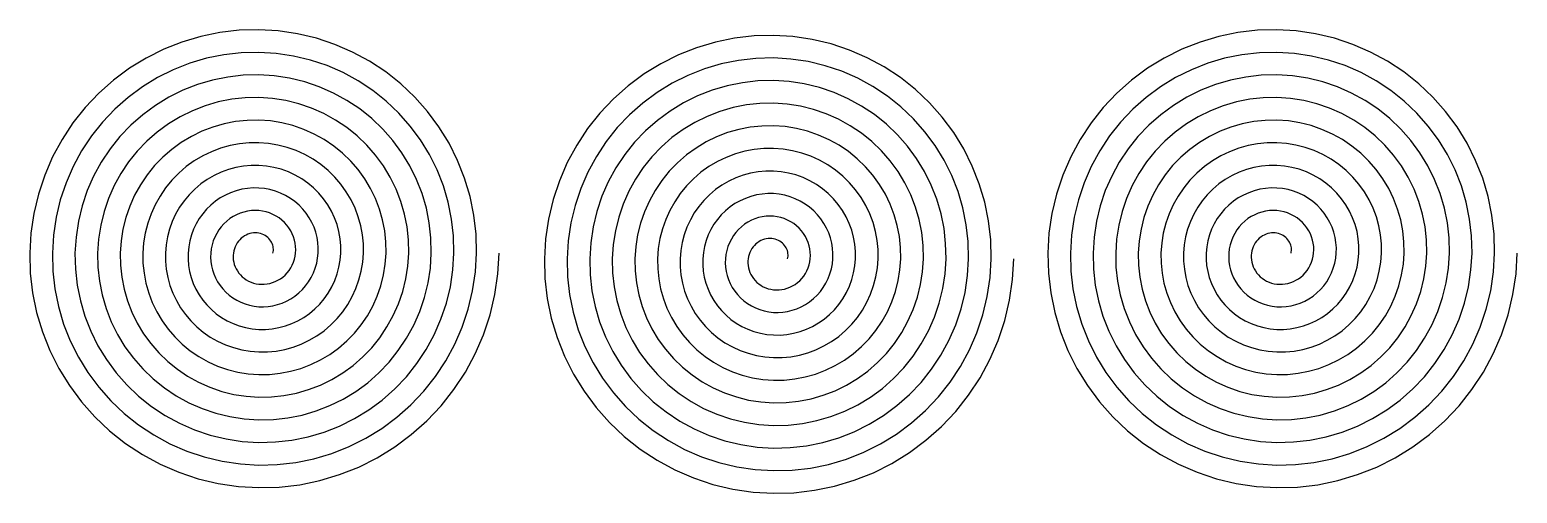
# Model space of a CAD drawing. Extents: x -26.3 to 26.3, y -8.3 to 8.1.
import ezdxf

# ---------------------------------------------------------------- set-up
doc = ezdxf.new("R2010")
doc.units = 0
doc.layers.get('0').update_dxf_attribs({"linetype": 'CONTINUOUS'})

msp = doc.modelspace()

# ---------------------------------------------------------------- linework, layer by layer
for points in [[(-17.7, 0.2), (-17.690834, 0.244546), (-17.685712, 0.290683), (-17.68484, 0.338037), (-17.68839, 0.386211), (-17.696496, 0.434788), (-17.709252, 0.483333), (-17.726712, 0.5314), (-17.748885, 0.57853), (-17.775736, 0.624264), (-17.807185, 0.668138), (-17.843108, 0.709695), (-17.883333, 0.748483), (-17.927646, 0.784065), (-17.975787, 0.816021), (-18.027454, 0.843951), (-18.082305, 0.867481), (-18.139959, 0.886267), (-18.2, 0.9), (-18.261977, 0.908405), (-18.325413, 0.91125), (-18.389801, 0.908346), (-18.454615, 0.899549), (-18.519312, 0.884766), (-18.583333, 0.863953), (-18.646115, 0.837118), (-18.707088, 0.804324), (-18.765685, 0.765685), (-18.821347, 0.721372), (-18.873525, 0.671607), (-18.921688, 0.616667), (-18.965327, 0.556878), (-19.003959, 0.492617), (-19.037136, 0.42431), (-19.064442, 0.352425), (-19.085506, 0.277472), (-19.1, 0.2), (-19.107644, 0.120591), (-19.108212, 0.039858), (-19.101531, -0.041564), (-19.087487, -0.123019), (-19.066027, -0.203835), (-19.037158, -0.283333), (-19.000949, -0.36083), (-18.957533, -0.435646), (-18.907107, -0.507107), (-18.84993, -0.574556), (-18.786323, -0.637355), (-18.716667, -0.694893), (-18.641401, -0.746588), (-18.561021, -0.791898), (-18.476074, -0.830321), (-18.387154, -0.861404), (-18.294903, -0.884745), (-18.2, -0.9), (-18.10316, -0.906883), (-18.005128, -0.905173), (-17.906672, -0.894716), (-17.808577, -0.875426), (-17.711641, -0.847289), (-17.616667, -0.810363), (-17.524454, -0.764779), (-17.435797, -0.710742), (-17.351472, -0.648528), (-17.272235, -0.578487), (-17.198814, -0.501038), (-17.131902, -0.416667), (-17.07215, -0.325925), (-17.020164, -0.229425), (-16.976494, -0.127837), (-16.941635, -0.021884), (-16.916016, 0.087666), (-16.9, 0.2), (-16.893878, 0.314271), (-16.897865, 0.429601), (-16.912099, 0.545092), (-16.936635, 0.659827), (-16.971449, 0.772883), (-17.016432, 0.883333), (-17.071391, 0.990261), (-17.136049, 1.092761), (-17.210051, 1.189949), (-17.292955, 1.280974), (-17.384247, 1.365016), (-17.483333, 1.441303), (-17.589551, 1.509111), (-17.702171, 1.567775), (-17.820399, 1.616691), (-17.943387, 1.655327), (-18.070235, 1.683223), (-18.2, 1.7), (-18.331702, 1.705361), (-18.464331, 1.699096), (-18.596856, 1.681086), (-18.728231, 1.651303), (-18.857406, 1.609812), (-18.983333, 1.556773), (-19.104976, 1.49244), (-19.221318, 1.41716), (-19.331371, 1.331371), (-19.434183, 1.235602), (-19.528847, 1.130468), (-19.614508, 1.016667), (-19.690373, 0.894972), (-19.755713, 0.766233), (-19.809876, 0.631365), (-19.852289, 0.491343), (-19.882462, 0.347196), (-19.9, 0.2), (-19.9046, 0.050867), (-19.896058, -0.099061), (-19.874271, -0.24862), (-19.839242, -0.396635), (-19.791074, -0.54193), (-19.729978, -0.683333), (-19.65627, -0.819691), (-19.570368, -0.949876), (-19.472792, -1.072792), (-19.36416, -1.187392), (-19.245184, -1.292677), (-19.116667, -1.387713), (-18.979496, -1.471634), (-18.834637, -1.543652), (-18.683129, -1.603062), (-18.526073, -1.64925), (-18.364628, -1.681701), (-18.2, -1.7), (-18.033436, -1.703839), (-17.86621, -1.693019), (-17.699617, -1.667457), (-17.534961, -1.62718), (-17.373547, -1.572335), (-17.216667, -1.503183), (-17.065593, -1.420101), (-16.921567, -1.323577), (-16.785786, -1.214214), (-16.6594, -1.092717), (-16.543493, -0.959899), (-16.439082, -0.816667), (-16.347104, -0.66402), (-16.26841, -0.503041), (-16.203753, -0.334893), (-16.153788, -0.160802), (-16.11906, 0.017941), (-16.1, 0.2), (-16.096922, 0.383995), (-16.110019, 0.56852), (-16.139358, 0.752147), (-16.184881, 0.933443), (-16.246403, 1.110977), (-16.323612, 1.283333), (-16.416069, 1.449122), (-16.523214, 1.606991), (-16.644365, 1.755635), (-16.778725, 1.893809), (-16.925386, 2.020338), (-17.083333, 2.134123), (-17.251457, 2.234157), (-17.428555, 2.319529), (-17.613343, 2.389432), (-17.804468, 2.443173), (-18.00051, 2.480179), (-18.2, 2.5), (-18.401427, 2.502317), (-18.60325, 2.486942), (-18.803911, 2.453827), (-19.001847, 2.403057), (-19.195501, 2.334858), (-19.383333, 2.249593), (-19.563837, 2.147762), (-19.735548, 2.029995), (-19.897056, 1.897056), (-20.047018, 1.749832), (-20.184168, 1.58933), (-20.307328, 1.416667), (-20.415419, 1.233067), (-20.507467, 1.039849), (-20.582617, 0.83842), (-20.640135, 0.630262), (-20.679418, 0.416921), (-20.7, 0.2), (-20.701556, -0.018858), (-20.683904, -0.237979), (-20.647012, -0.455675), (-20.590996, -0.670251), (-20.51612, -0.880024), (-20.422799, -1.083333), (-20.311592, -1.278553), (-20.183204, -1.464106), (-20.038478, -1.638478), (-19.87839, -1.800227), (-19.704045, -1.947999), (-19.516667, -2.080534), (-19.317591, -2.196681), (-19.108253, -2.295406), (-18.890184, -2.375802), (-18.664991, -2.437096), (-18.434352, -2.478657), (-18.2, -2.5), (-17.963711, -2.500795), (-17.727291, -2.480866), (-17.492561, -2.440197), (-17.261345, -2.378934), (-17.035452, -2.297381), (-16.816667, -2.196004), (-16.606732, -2.075422), (-16.407337, -1.936413), (-16.220101, -1.779899), (-16.046564, -1.606947), (-15.888171, -1.41876), (-15.746261, -1.216667), (-15.622058, -1.002114), (-15.516656, -0.776658), (-15.431013, -0.541948), (-15.365942, -0.299721), (-15.322104, -0.051783), (-15.3, 0.2), (-15.299967, 0.45372), (-15.322173, 0.707439), (-15.366618, 0.959203), (-15.433127, 1.207059), (-15.521357, 1.449072), (-15.630791, 1.683333), (-15.760747, 1.907983), (-15.910378, 2.121221), (-16.07868, 2.32132), (-16.264495, 2.506645), (-16.466525, 2.67566), (-16.683333, 2.826944), (-16.913362, 2.959204), (-17.154938, 3.071283), (-17.406288, 3.162173), (-17.665549, 3.231019), (-17.930786, 3.277135), (-18.2, 3.3), (-18.471151, 3.299272), (-18.742168, 3.274789), (-19.010966, 3.226568), (-19.275463, 3.154811), (-19.533595, 3.059905), (-19.783333, 2.942414), (-20.022698, 2.803083), (-20.249778, 2.642831), (-20.462742, 2.462742), (-20.659854, 2.264062), (-20.83949, 2.048191), (-21.000149, 1.816667), (-21.140465, 1.571161), (-21.259222, 1.313466), (-21.355358, 1.045476), (-21.427981, 0.76918), (-21.476374, 0.486646), (-21.5, 0.2), (-21.498511, -0.088582), (-21.47175, -0.376898), (-21.419753, -0.66273), (-21.34275, -0.943867), (-21.241166, -1.218119), (-21.115619, -1.483333), (-20.966914, -1.737414), (-20.79604, -1.978336), (-20.604163, -2.204163), (-20.39262, -2.413063), (-20.162906, -2.60332), (-19.916667, -2.773354), (-19.655685, -2.921727), (-19.38187, -3.04716), (-19.097239, -3.148543), (-18.80391, -3.224943), (-18.504077, -3.275613), (-18.2, -3.3), (-17.893987, -3.29775), (-17.588373, -3.268712), (-17.285506, -3.212938), (-16.987729, -3.130688), (-16.697357, -3.022428), (-16.416667, -2.888824), (-16.147871, -2.730744), (-15.893107, -2.549248), (-15.654416, -2.345584), (-15.433728, -2.121177), (-15.232849, -1.877621), (-15.053441, -1.616667), (-14.897012, -1.340209), (-14.764901, -1.050274), (-14.658272, -0.749003), (-14.578096, -0.438639), (-14.525148, -0.121508), (-14.5, 0.2), (-14.503011, 0.523445), (-14.534327, 0.846357), (-14.593877, 1.166258), (-14.681373, 1.480675), (-14.796311, 1.787166), (-14.937971, 2.083333), (-15.105426, 2.366844), (-15.297543, 2.635451), (-15.512994, 2.887006), (-15.750265, 3.11948), (-16.007663, 3.330981), (-16.283333, 3.519764), (-16.575268, 3.68425), (-16.881322, 3.823037), (-17.199233, 3.934913), (-17.526631, 4.018866), (-17.861061, 4.07409), (-18.2, 4.1), (-18.540876, 4.096228), (-18.881087, 4.062635), (-19.218022, 3.999308), (-19.549079, 3.906565), (-19.87169, 3.784951), (-20.183333, 3.635234), (-20.48156, 3.458405), (-20.764008, 3.255666), (-21.028427, 3.028427), (-21.272689, 2.778293), (-21.494812, 2.507052), (-21.692969, 2.216667), (-21.865511, 1.909256), (-22.010976, 1.587082), (-22.128098, 1.252531), (-22.215827, 0.908099), (-22.273329, 0.55637), (-22.3, 0.2), (-22.295467, -0.158307), (-22.259596, -0.515816), (-22.192493, -0.869785), (-22.094504, -1.217483), (-21.966212, -1.556214), (-21.808439, -1.883333), (-21.622235, -2.196275), (-21.408875, -2.492566), (-21.169848, -2.769848), (-20.90685, -3.025898), (-20.621767, -3.258642), (-20.316667, -3.466174), (-19.99378, -3.646773), (-19.655486, -3.798914), (-19.304295, -3.921284), (-18.942828, -4.012789), (-18.573801, -4.072568), (-18.2, -4.1), (-17.824262, -4.094706), (-17.449454, -4.056558), (-17.078451, -3.985679), (-16.714112, -3.882442), (-16.359263, -3.747474), (-16.016667, -3.581644), (-15.68901, -3.386066), (-15.378877, -3.162084), (-15.08873, -2.91127), (-14.820893, -2.635408), (-14.577528, -2.336482), (-14.360621, -2.016667), (-14.171965, -1.678303), (-14.013147, -1.32389), (-13.885531, -0.956058), (-13.79025, -0.577558), (-13.728193, -0.191232), (-13.7, 0.2), (-13.706055, 0.593169), (-13.74648, 0.985276), (-13.821136, 1.373313), (-13.929619, 1.754292), (-14.071265, 2.125261), (-14.245151, 2.483333), (-14.450104, 2.825705), (-14.684707, 3.149681), (-14.947309, 3.452691), (-15.236035, 3.732316), (-15.548802, 3.986303), (-15.883333, 4.212584), (-16.237173, 4.409296), (-16.607706, 4.574791), (-16.992178, 4.707654), (-17.387712, 4.806712), (-17.791336, 4.871046), (-18.2, 4.9), (-18.6106, 4.893184), (-19.020005, 4.850481), (-19.425077, 4.772049), (-19.822696, 4.658319), (-20.209785, 4.509997), (-20.583333, 4.328054), (-20.940421, 4.113726), (-21.278238, 3.868502), (-21.594113, 3.594113), (-21.885525, 3.292523), (-22.150133, 2.965913), (-22.385789, 2.616667), (-22.590558, 2.247351), (-22.76273, 1.860698), (-22.900839, 1.459586), (-23.003673, 1.047017), (-23.070285, 0.626095), (-23.1, 0.2), (-23.092423, -0.228032), (-23.047443, -0.654735), (-22.965234, -1.076841), (-22.846258, -1.4911), (-22.691259, -1.894308), (-22.50126, -2.283333), (-22.277557, -2.655136), (-22.021711, -3.006796), (-21.735534, -3.335534), (-21.42108, -3.638734), (-21.080628, -3.913964), (-20.716667, -4.158995), (-20.331874, -4.371819), (-19.929102, -4.550668), (-19.51135, -4.694024), (-19.081747, -4.800635), (-18.643526, -4.869524), (-18.2, -4.9), (-17.754537, -4.891662), (-17.310535, -4.844404), (-16.871396, -4.758419), (-16.440496, -4.634196), (-16.021168, -4.47252), (-15.616667, -4.274465), (-15.230149, -4.041387), (-14.864647, -3.774919), (-14.523045, -3.476955), (-14.208057, -3.149638), (-13.922206, -2.795344), (-13.6678, -2.416667), (-13.446919, -2.016398), (-13.261393, -1.597506), (-13.112791, -1.163114), (-13.002404, -0.716476), (-12.931237, -0.260957), (-12.9, 0.2), (-12.909099, 0.662894), (-12.958634, 1.124194), (-13.048396, 1.580368), (-13.177865, 2.027908), (-13.346218, 2.463356), (-13.55233, 2.883333), (-13.794782, 3.284567), (-14.071872, 3.663911), (-14.381623, 4.018377), (-14.721805, 4.345152), (-15.089941, 4.641624), (-15.483333, 4.905405), (-15.899078, 5.134342), (-16.33409, 5.326545), (-16.785123, 5.480395), (-17.248794, 5.594558), (-17.721612, 5.668002), (-18.2, 5.7), (-18.680325, 5.69014), (-19.158924, 5.638327), (-19.632132, 5.54479), (-20.096312, 5.410074), (-20.547879, 5.235043), (-20.983333, 5.020875), (-21.399282, 4.769048), (-21.792469, 4.481337), (-22.159798, 4.159798), (-22.49836, 3.806753), (-22.805455, 3.424774), (-23.07861, 3.016667), (-23.315604, 2.585445), (-23.514484, 2.134314), (-23.67358, 1.666641), (-23.79152, 1.185936), (-23.867241, 0.695819), (-23.9, 0.2), (-23.889379, -0.297756), (-23.835289, -0.793653), (-23.737975, -1.283896), (-23.598012, -1.764716), (-23.416305, -2.232403), (-23.19408, -2.683333), (-22.932878, -3.113997), (-22.634546, -3.521026), (-22.301219, -3.901219), (-21.93531, -4.251569), (-21.539489, -4.569285), (-21.116667, -4.851815), (-20.669969, -5.096866), (-20.202718, -5.302422), (-19.718405, -5.466765), (-19.220665, -5.588481), (-18.71325, -5.66648), (-18.2, -5.7), (-17.684813, -5.688618), (-17.171617, -5.63225), (-16.66434, -5.53116), (-16.16688, -5.385951), (-15.683073, -5.197566), (-15.216667, -4.967285), (-14.771288, -4.696709), (-14.350416, -4.387755), (-13.957359, -4.042641), (-13.595222, -3.663868), (-13.266884, -3.254205), (-12.97498, -2.816667), (-12.721873, -2.354493), (-12.509639, -1.871122), (-12.34005, -1.370169), (-12.214557, -0.855395), (-12.134281, -0.330682), (-12.1, 0.2), (-12.112144, 0.732618), (-12.170788, 1.263113), (-12.275655, 1.787423), (-12.426111, 2.301524), (-12.621172, 2.80145), (-12.85951, 3.283333), (-13.139461, 3.743428), (-13.459036, 4.178141), (-13.815938, 4.584062), (-14.207575, 4.957987), (-14.63108, 5.296946), (-15.083333, 5.598225), (-15.560984, 5.859389), (-16.060474, 6.078299), (-16.578067, 6.253135), (-17.109875, 6.382404), (-17.651887, 6.464958), (-18.2, 6.5), (-18.75005, 6.487095), (-19.297842, 6.426173), (-19.839187, 6.31753), (-20.369928, 6.161828), (-20.885974, 5.960089), (-21.383333, 5.713695), (-21.858143, 5.42437), (-22.306699, 5.094173), (-22.725483, 4.725483), (-23.111196, 4.320983), (-23.460776, 3.883635), (-23.77143, 3.416667), (-24.04065, 2.92354), (-24.266238, 2.40793), (-24.44632, 1.873696), (-24.579366, 1.324854), (-24.664197, 0.765544), (-24.7, 0.2), (-24.686334, -0.367481), (-24.623135, -0.932572), (-24.510715, -1.490951), (-24.349766, -2.038332), (-24.141351, -2.570497), (-23.8869, -3.083333), (-23.5882, -3.572858), (-23.247382, -4.035256), (-22.866905, -4.466905), (-22.44954, -4.864405), (-21.998351, -5.224607), (-21.516667, -5.544635), (-21.008064, -5.821912), (-20.476334, -6.054176), (-19.92546, -6.239506), (-19.359584, -6.376327), (-18.782975, -6.463436), (-18.2, -6.5), (-17.615088, -6.485573), (-17.032698, -6.420097), (-16.457285, -6.303901), (-15.893264, -6.137705), (-15.344979, -5.922613), (-14.816667, -5.660105), (-14.312426, -5.352031), (-13.836186, -5.000591), (-13.391674, -4.608326), (-12.982386, -4.178098), (-12.611563, -3.713066), (-12.28216, -3.216667), (-11.996827, -2.692587), (-11.757885, -2.144738), (-11.567309, -1.577224), (-11.426711, -0.994314), (-11.337325, -0.400406), (-11.3, 0.2), (-11.315188, 0.802343), (-11.382942, 1.402031), (-11.502914, 1.994479), (-11.674357, 2.57514), (-11.896126, 3.139545), (-12.16669, 3.683333), (-12.484139, 4.202289), (-12.846201, 4.692371), (-13.250253, 5.149747), (-13.693345, 5.570823), (-14.172219, 5.952268), (-14.683333, 6.291045), (-15.222889, 6.584435), (-15.786858, 6.830053), (-16.371012, 7.025876), (-16.970957, 7.17025), (-17.582163, 7.261914), (-18.2, 7.3), (-18.819774, 7.284051), (-19.436761, 7.21402), (-20.046243, 7.090271), (-20.643544, 6.913582), (-21.224068, 6.685136), (-21.783333, 6.406515), (-22.317004, 6.079691), (-22.820929, 5.707008), (-23.291169, 5.291169), (-23.724032, 4.835213), (-24.116098, 4.342496), (-24.46425, 3.816667), (-24.765696, 3.261635), (-25.017992, 2.681546), (-25.219061, 2.080752), (-25.367212, 1.463773), (-25.461152, 0.835269), (-25.5, 0.2), (-25.48329, -0.437205), (-25.410981, -1.071491), (-25.283456, -1.698006), (-25.10152, -2.311948), (-24.866397, -2.908592), (-24.57972, -3.483333), (-24.243522, -4.031719), (-23.860217, -4.549486), (-23.43259, -5.03259), (-22.96377, -5.47724), (-22.457212, -5.879929), (-21.916667, -6.237456), (-21.346158, -6.546958), (-20.74995, -6.805931), (-20.132516, -7.012246), (-19.498502, -7.164174), (-18.8527, -7.260391), (-18.2, -7.3), (-17.545364, -7.282529), (-16.89378, -7.207943), (-16.25023, -7.076641), (-15.619648, -6.889459), (-15.006884, -6.647659), (-14.416667, -6.352926), (-13.853565, -6.007352), (-13.321956, -5.613426), (-12.825988, -5.174012), (-12.369551, -4.692328), (-11.956241, -4.171927), (-11.589339, -3.616667), (-11.27178, -3.030682), (-11.006131, -2.418354), (-10.794569, -1.784279), (-10.638865, -1.133232), (-10.54037, -0.470131), (-10.5, 0.2), (-10.518232, 0.872068), (-10.595096, 1.54095), (-10.730174, 2.201534), (-10.922603, 2.848756), (-11.17108, 3.477639), (-11.473869, 4.083333), (-11.828817, 4.66115), (-12.233365, 5.206601), (-12.684567, 5.715433), (-13.179115, 6.183658), (-13.713358, 6.607589), (-14.283333, 6.983866), (-14.884795, 7.309481), (-15.513242, 7.581808), (-16.163957, 7.798617), (-16.832038, 7.958097), (-17.512438, 8.058869), (-18.2, 8.1), (-18.889499, 8.081007), (-19.575679, 8.001866), (-20.253298, 7.863012), (-20.91716, 7.665336), (-21.562163, 7.410182), (-22.183333, 7.099336), (-22.775865, 6.735013), (-23.335159, 6.319844), (-23.856854, 5.856854), (-24.336867, 5.349443), (-24.77142, 4.801358), (-25.157071, 4.216667), (-25.490743, 3.599729), (-25.769746, 2.955162), (-25.991802, 2.287807), (-26.155058, 1.602691), (-26.258108, 0.904993), (-26.3, 0.2), (-26.280246, -0.50693), (-26.198827, -1.210409), (-26.056197, -1.905062), (-25.853274, -2.585564), (-25.591444, -3.246687), (-25.272541, -3.883333), (-24.898843, -4.490581), (-24.473053, -5.063716), (-23.998276, -5.598276), (-23.478, -6.090076), (-22.916073, -6.53525), (-22.316667, -6.930276), (-21.684253, -7.272004), (-21.023566, -7.557685), (-20.339571, -7.784987), (-19.637421, -7.95202), (-18.922424, -8.057347), (-18.2, -8.1), (-17.475639, -8.079485), (-16.754861, -7.995789), (-16.043175, -7.849382), (-15.346032, -7.641213), (-14.66879, -7.372705), (-14.016667, -7.045746), (-13.394704, -6.662674), (-12.807726, -6.226262), (-12.260303, -5.739697), (-11.756715, -5.206558), (-11.300919, -4.630788), (-10.896519, -4.016667), (-10.546734, -3.368776), (-10.254377, -2.69197), (-10.021828, -1.991335), (-9.851019, -1.272151), (-9.743414, -0.539855), (-9.7, 0.2)], [(0.5, 0), (0.509166, 0.044546), (0.514288, 0.090683), (0.51516, 0.138037), (0.51161, 0.186211), (0.503504, 0.234788), (0.490748, 0.283333), (0.473288, 0.3314), (0.451115, 0.37853), (0.424264, 0.424264), (0.392815, 0.468138), (0.356892, 0.509695), (0.316667, 0.548483), (0.272354, 0.584065), (0.224213, 0.616021), (0.172546, 0.643951), (0.117695, 0.667481), (0.060041, 0.686267), (0, 0.7), (-0.061977, 0.708405), (-0.125413, 0.71125), (-0.189801, 0.708346), (-0.254615, 0.699549), (-0.319312, 0.684766), (-0.383333, 0.663953), (-0.446115, 0.637118), (-0.507088, 0.604324), (-0.565685, 0.565685), (-0.621347, 0.521372), (-0.673525, 0.471607), (-0.721688, 0.416667), (-0.765327, 0.356878), (-0.803959, 0.292617), (-0.837136, 0.22431), (-0.864442, 0.152425), (-0.885506, 0.077472), (-0.9, 0), (-0.907644, -0.079409), (-0.908212, -0.160142), (-0.901531, -0.241564), (-0.887487, -0.323019), (-0.866027, -0.403835), (-0.837158, -0.483333), (-0.800949, -0.56083), (-0.757533, -0.635646), (-0.707107, -0.707107), (-0.64993, -0.774556), (-0.586323, -0.837355), (-0.516667, -0.894893), (-0.441401, -0.946588), (-0.361021, -0.991898), (-0.276074, -1.030321), (-0.187154, -1.061404), (-0.094903, -1.084745), (0, -1.1), (0.09684, -1.106883), (0.194872, -1.105173), (0.293328, -1.094716), (0.391423, -1.075426), (0.488359, -1.047289), (0.583333, -1.010363), (0.675546, -0.964779), (0.764203, -0.910742), (0.848528, -0.848528), (0.927765, -0.778487), (1.001186, -0.701038), (1.068098, -0.616667), (1.12785, -0.525925), (1.179836, -0.429425), (1.223506, -0.327837), (1.258365, -0.221884), (1.283984, -0.112334), (1.3, 0), (1.306122, 0.114271), (1.302135, 0.229601), (1.287901, 0.345092), (1.263365, 0.459827), (1.228551, 0.572883), (1.183568, 0.683333), (1.128609, 0.790261), (1.063951, 0.892761), (0.989949, 0.989949), (0.907045, 1.080974), (0.815753, 1.165016), (0.716667, 1.241303), (0.610449, 1.309111), (0.497829, 1.367775), (0.379601, 1.416691), (0.256613, 1.455327), (0.129765, 1.483223), (0, 1.5), (-0.131702, 1.505361), (-0.264331, 1.499096), (-0.396856, 1.481086), (-0.528231, 1.451303), (-0.657406, 1.409812), (-0.783333, 1.356773), (-0.904976, 1.29244), (-1.021318, 1.21716), (-1.131371, 1.131371), (-1.234183, 1.035602), (-1.328847, 0.930468), (-1.414508, 0.816667), (-1.490373, 0.694972), (-1.555713, 0.566233), (-1.609876, 0.431365), (-1.652289, 0.291343), (-1.682462, 0.147196), (-1.7, 0), (-1.7046, -0.149133), (-1.696058, -0.299061), (-1.674271, -0.44862), (-1.639242, -0.596635), (-1.591074, -0.74193), (-1.529978, -0.883333), (-1.45627, -1.019691), (-1.370368, -1.149876), (-1.272792, -1.272792), (-1.16416, -1.387392), (-1.045184, -1.492677), (-0.916667, -1.587713), (-0.779496, -1.671634), (-0.634637, -1.743652), (-0.483129, -1.803062), (-0.326073, -1.84925), (-0.164628, -1.881701), (0, -1.9), (0.166564, -1.903839), (0.33379, -1.893019), (0.500383, -1.867457), (0.665039, -1.82718), (0.826453, -1.772335), (0.983333, -1.703183), (1.134407, -1.620101), (1.278433, -1.523577), (1.414214, -1.414214), (1.5406, -1.292717), (1.656507, -1.159899), (1.760918, -1.016667), (1.852896, -0.86402), (1.93159, -0.703041), (1.996247, -0.534893), (2.046212, -0.360802), (2.08094, -0.182059), (2.1, 0), (2.103078, 0.183995), (2.089981, 0.36852), (2.060642, 0.552147), (2.015119, 0.733443), (1.953597, 0.910977), (1.876388, 1.083333), (1.783931, 1.249122), (1.676786, 1.406991), (1.555635, 1.555635), (1.421275, 1.693809), (1.274614, 1.820338), (1.116667, 1.934123), (0.948543, 2.034157), (0.771445, 2.119529), (0.586657, 2.189432), (0.395532, 2.243173), (0.19949, 2.280179), (0, 2.3), (-0.201427, 2.302317), (-0.40325, 2.286942), (-0.603911, 2.253827), (-0.801847, 2.203057), (-0.995501, 2.134858), (-1.183333, 2.049593), (-1.363837, 1.947762), (-1.535548, 1.829995), (-1.697056, 1.697056), (-1.847018, 1.549832), (-1.984168, 1.38933), (-2.107328, 1.216667), (-2.215419, 1.033067), (-2.307467, 0.839849), (-2.382617, 0.63842), (-2.440135, 0.430262), (-2.479418, 0.216921), (-2.5, 0), (-2.501556, -0.218858), (-2.483904, -0.437979), (-2.447012, -0.655675), (-2.390996, -0.870251), (-2.31612, -1.080024), (-2.222799, -1.283333), (-2.111592, -1.478553), (-1.983204, -1.664106), (-1.838478, -1.838478), (-1.67839, -2.000227), (-1.504045, -2.147999), (-1.316667, -2.280534), (-1.117591, -2.396681), (-0.908253, -2.495406), (-0.690184, -2.575802), (-0.464991, -2.637096), (-0.234352, -2.678657), (0, -2.7), (0.236289, -2.700795), (0.472709, -2.680866), (0.707439, -2.640197), (0.938655, -2.578934), (1.164548, -2.497381), (1.383333, -2.396004), (1.593268, -2.275422), (1.792663, -2.136413), (1.979899, -1.979899), (2.153436, -1.806947), (2.311829, -1.61876), (2.453739, -1.416667), (2.577942, -1.202114), (2.683344, -0.976658), (2.768987, -0.741948), (2.834058, -0.499721), (2.877896, -0.251783), (2.9, 0), (2.900033, 0.25372), (2.877827, 0.507439), (2.833382, 0.759203), (2.766873, 1.007059), (2.678643, 1.249072), (2.569209, 1.483333), (2.439253, 1.707983), (2.289622, 1.921221), (2.12132, 2.12132), (1.935505, 2.306645), (1.733475, 2.47566), (1.516667, 2.626944), (1.286638, 2.759204), (1.045062, 2.871283), (0.793712, 2.962173), (0.534451, 3.031019), (0.269214, 3.077135), (0, 3.1), (-0.271151, 3.099272), (-0.542168, 3.074789), (-0.810966, 3.026568), (-1.075463, 2.954811), (-1.333595, 2.859905), (-1.583333, 2.742414), (-1.822698, 2.603083), (-2.049778, 2.442831), (-2.262742, 2.262742), (-2.459854, 2.064062), (-2.63949, 1.848191), (-2.800149, 1.616667), (-2.940465, 1.371161), (-3.059222, 1.113466), (-3.155358, 0.845476), (-3.227981, 0.56918), (-3.276374, 0.286646), (-3.3, 0), (-3.298511, -0.288582), (-3.27175, -0.576898), (-3.219753, -0.86273), (-3.14275, -1.143867), (-3.041166, -1.418119), (-2.915619, -1.683333), (-2.766914, -1.937414), (-2.59604, -2.178336), (-2.404163, -2.404163), (-2.19262, -2.613063), (-1.962906, -2.80332), (-1.716667, -2.973354), (-1.455685, -3.121727), (-1.18187, -3.24716), (-0.897239, -3.348543), (-0.60391, -3.424943), (-0.304077, -3.475613), (0, -3.5), (0.306013, -3.49775), (0.611627, -3.468712), (0.914494, -3.412938), (1.212271, -3.330688), (1.502643, -3.222428), (1.783333, -3.088824), (2.052129, -2.930744), (2.306893, -2.749248), (2.545584, -2.545584), (2.766272, -2.321177), (2.967151, -2.077621), (3.146559, -1.816667), (3.302988, -1.540209), (3.435099, -1.250274), (3.541728, -0.949003), (3.621904, -0.638639), (3.674852, -0.321508), (3.7, 0), (3.696989, 0.323445), (3.665673, 0.646357), (3.606123, 0.966258), (3.518627, 1.280675), (3.403689, 1.587166), (3.262029, 1.883333), (3.094574, 2.166844), (2.902457, 2.435451), (2.687006, 2.687006), (2.449735, 2.91948), (2.192337, 3.130981), (1.916667, 3.319764), (1.624732, 3.48425), (1.318678, 3.623037), (1.000767, 3.734913), (0.673369, 3.818866), (0.338939, 3.87409), (0, 3.9), (-0.340876, 3.896228), (-0.681087, 3.862635), (-1.018022, 3.799308), (-1.349079, 3.706565), (-1.67169, 3.584951), (-1.983333, 3.435234), (-2.28156, 3.258405), (-2.564008, 3.055666), (-2.828427, 2.828427), (-3.072689, 2.578293), (-3.294812, 2.307052), (-3.492969, 2.016667), (-3.665511, 1.709256), (-3.810976, 1.387082), (-3.928098, 1.052531), (-4.015827, 0.708099), (-4.073329, 0.35637), (-4.1, 0), (-4.095467, -0.358307), (-4.059596, -0.715816), (-3.992493, -1.069785), (-3.894504, -1.417483), (-3.766212, -1.756214), (-3.608439, -2.083333), (-3.422235, -2.396275), (-3.208875, -2.692566), (-2.969848, -2.969848), (-2.70685, -3.225898), (-2.421767, -3.458642), (-2.116667, -3.666174), (-1.79378, -3.846773), (-1.455486, -3.998914), (-1.104295, -4.121284), (-0.742828, -4.212789), (-0.373801, -4.272568), (0, -4.3), (0.375738, -4.294706), (0.750546, -4.256558), (1.121549, -4.185679), (1.485888, -4.082442), (1.840737, -3.947474), (2.183333, -3.781644), (2.51099, -3.586066), (2.821123, -3.362084), (3.11127, -3.11127), (3.379107, -2.835408), (3.622472, -2.536482), (3.839379, -2.216667), (4.028035, -1.878303), (4.186853, -1.52389), (4.314469, -1.156058), (4.40975, -0.777558), (4.471807, -0.391232), (4.5, 0), (4.493945, 0.393169), (4.45352, 0.785276), (4.378864, 1.173313), (4.270381, 1.554292), (4.128735, 1.925261), (3.954849, 2.283333), (3.749896, 2.625705), (3.515293, 2.949681), (3.252691, 3.252691), (2.963965, 3.532316), (2.651198, 3.786303), (2.316667, 4.012584), (1.962827, 4.209296), (1.592294, 4.374791), (1.207822, 4.507654), (0.812288, 4.606712), (0.408664, 4.671046), (0, 4.7), (-0.4106, 4.693184), (-0.820005, 4.650481), (-1.225077, 4.572049), (-1.622696, 4.458319), (-2.009785, 4.309997), (-2.383333, 4.128054), (-2.740421, 3.913726), (-3.078238, 3.668502), (-3.394113, 3.394113), (-3.685525, 3.092523), (-3.950133, 2.765913), (-4.185789, 2.416667), (-4.390558, 2.047351), (-4.56273, 1.660698), (-4.700839, 1.259586), (-4.803673, 0.847017), (-4.870285, 0.426095), (-4.9, 0), (-4.892423, -0.428032), (-4.847443, -0.854735), (-4.765234, -1.276841), (-4.646258, -1.6911), (-4.491259, -2.094308), (-4.30126, -2.483333), (-4.077557, -2.855136), (-3.821711, -3.206796), (-3.535534, -3.535534), (-3.22108, -3.838734), (-2.880628, -4.113964), (-2.516667, -4.358995), (-2.131874, -4.571819), (-1.729102, -4.750668), (-1.31135, -4.894024), (-0.881747, -5.000635), (-0.443526, -5.069524), (0, -5.1), (0.445463, -5.091662), (0.889465, -5.044404), (1.328604, -4.958419), (1.759504, -4.834196), (2.178832, -4.67252), (2.583333, -4.474465), (2.969851, -4.241387), (3.335353, -3.974919), (3.676955, -3.676955), (3.991943, -3.349638), (4.277794, -2.995344), (4.5322, -2.616667), (4.753081, -2.216398), (4.938607, -1.797506), (5.087209, -1.363114), (5.197596, -0.916476), (5.268763, -0.460957), (5.3, 0), (5.290901, 0.462894), (5.241366, 0.924194), (5.151604, 1.380368), (5.022135, 1.827908), (4.853782, 2.263356), (4.64767, 2.683333), (4.405218, 3.084567), (4.128128, 3.463911), (3.818377, 3.818377), (3.478195, 4.145152), (3.110059, 4.441624), (2.716667, 4.705405), (2.300922, 4.934342), (1.86591, 5.126545), (1.414877, 5.280395), (0.951206, 5.394558), (0.478388, 5.468002), (0, 5.5), (-0.480325, 5.49014), (-0.958924, 5.438327), (-1.432132, 5.34479), (-1.896312, 5.210074), (-2.347879, 5.035043), (-2.783333, 4.820875), (-3.199282, 4.569048), (-3.592469, 4.281337), (-3.959798, 3.959798), (-4.29836, 3.606753), (-4.605455, 3.224774), (-4.87861, 2.816667), (-5.115604, 2.385445), (-5.314484, 1.934314), (-5.47358, 1.466641), (-5.59152, 0.985936), (-5.667241, 0.495819), (-5.7, 0), (-5.689379, -0.497756), (-5.635289, -0.993653), (-5.537975, -1.483896), (-5.398012, -1.964716), (-5.216305, -2.432403), (-4.99408, -2.883333), (-4.732878, -3.313997), (-4.434546, -3.721026), (-4.101219, -4.101219), (-3.73531, -4.451569), (-3.339489, -4.769285), (-2.916667, -5.051815), (-2.469969, -5.296866), (-2.002718, -5.502422), (-1.518405, -5.666765), (-1.020665, -5.788481), (-0.51325, -5.86648), (0, -5.9), (0.515187, -5.888618), (1.028383, -5.83225), (1.53566, -5.73116), (2.03312, -5.585951), (2.516927, -5.397566), (2.983333, -5.167285), (3.428712, -4.896709), (3.849584, -4.587755), (4.242641, -4.242641), (4.604778, -3.863868), (4.933116, -3.454205), (5.22502, -3.016667), (5.478127, -2.554493), (5.690361, -2.071122), (5.85995, -1.570169), (5.985443, -1.055395), (6.065719, -0.530682), (6.1, 0), (6.087856, 0.532618), (6.029212, 1.063113), (5.924345, 1.587423), (5.773889, 2.101524), (5.578828, 2.60145), (5.34049, 3.083333), (5.060539, 3.543428), (4.740964, 3.978141), (4.384062, 4.384062), (3.992425, 4.757987), (3.56892, 5.096946), (3.116667, 5.398225), (2.639016, 5.659389), (2.139526, 5.878299), (1.621933, 6.053135), (1.090125, 6.182404), (0.548113, 6.264958), (0, 6.3), (-0.55005, 6.287095), (-1.097842, 6.226173), (-1.639187, 6.11753), (-2.169928, 5.961828), (-2.685974, 5.760089), (-3.183333, 5.513695), (-3.658143, 5.22437), (-4.106699, 4.894173), (-4.525483, 4.525483), (-4.911196, 4.120983), (-5.260776, 3.683635), (-5.57143, 3.216667), (-5.84065, 2.72354), (-6.066238, 2.20793), (-6.24632, 1.673696), (-6.379366, 1.124854), (-6.464197, 0.565544), (-6.5, 0), (-6.486334, -0.567481), (-6.423135, -1.132572), (-6.310715, -1.690951), (-6.149766, -2.238332), (-5.941351, -2.770497), (-5.6869, -3.283333), (-5.3882, -3.772858), (-5.047382, -4.235256), (-4.666905, -4.666905), (-4.24954, -5.064405), (-3.798351, -5.424607), (-3.316667, -5.744635), (-2.808064, -6.021912), (-2.276334, -6.254176), (-1.72546, -6.439506), (-1.159584, -6.576327), (-0.582975, -6.663436), (0, -6.7), (0.584912, -6.685573), (1.167302, -6.620097), (1.742715, -6.503901), (2.306736, -6.337705), (2.855021, -6.122613), (3.383333, -5.860105), (3.887574, -5.552031), (4.363814, -5.200591), (4.808326, -4.808326), (5.217614, -4.378098), (5.588437, -3.913066), (5.91784, -3.416667), (6.203173, -2.892587), (6.442115, -2.344738), (6.632691, -1.777224), (6.773289, -1.194314), (6.862675, -0.600406), (6.9, 0), (6.884812, 0.602343), (6.817058, 1.202031), (6.697086, 1.794479), (6.525643, 2.37514), (6.303874, 2.939545), (6.03331, 3.483333), (5.715861, 4.002289), (5.353799, 4.492371), (4.949747, 4.949747), (4.506655, 5.370823), (4.027781, 5.752268), (3.516667, 6.091045), (2.977111, 6.384435), (2.413142, 6.630053), (1.828988, 6.825876), (1.229043, 6.97025), (0.617837, 7.061914), (0, 7.1), (-0.619774, 7.084051), (-1.236761, 7.01402), (-1.846243, 6.890271), (-2.443544, 6.713582), (-3.024068, 6.485136), (-3.583333, 6.206515), (-4.117004, 5.879691), (-4.620929, 5.507008), (-5.091169, 5.091169), (-5.524032, 4.635213), (-5.916098, 4.142496), (-6.26425, 3.616667), (-6.565696, 3.061635), (-6.817992, 2.481546), (-7.019061, 1.880752), (-7.167212, 1.263773), (-7.261152, 0.635269), (-7.3, 0), (-7.28329, -0.637205), (-7.210981, -1.271491), (-7.083456, -1.898006), (-6.90152, -2.511948), (-6.666397, -3.108592), (-6.37972, -3.683333), (-6.043522, -4.231719), (-5.660217, -4.749486), (-5.23259, -5.23259), (-4.76377, -5.67724), (-4.257212, -6.079929), (-3.716667, -6.437456), (-3.146158, -6.746958), (-2.54995, -7.005931), (-1.932516, -7.212246), (-1.298502, -7.364174), (-0.6527, -7.460391), (0, -7.5), (0.654636, -7.482529), (1.30622, -7.407943), (1.94977, -7.276641), (2.580352, -7.089459), (3.193116, -6.847659), (3.783333, -6.552926), (4.346435, -6.207352), (4.878044, -5.813426), (5.374012, -5.374012), (5.830449, -4.892328), (6.243759, -4.371927), (6.610661, -3.816667), (6.92822, -3.230682), (7.193869, -2.618354), (7.405431, -1.984279), (7.561135, -1.333232), (7.65963, -0.670131), (7.7, 0), (7.681768, 0.672068), (7.604904, 1.34095), (7.469826, 2.001534), (7.277397, 2.648756), (7.02892, 3.277639), (6.726131, 3.883333), (6.371183, 4.46115), (5.966635, 5.006601), (5.515433, 5.515433), (5.020885, 5.983658), (4.486642, 6.407589), (3.916667, 6.783866), (3.315205, 7.109481), (2.686758, 7.381808), (2.036043, 7.598617), (1.367962, 7.758097), (0.687562, 7.858869), (0, 7.9), (-0.689499, 7.881007), (-1.375679, 7.801866), (-2.053298, 7.663012), (-2.71716, 7.465336), (-3.362163, 7.210182), (-3.983333, 6.899336), (-4.575865, 6.535013), (-5.135159, 6.119844), (-5.656854, 5.656854), (-6.136867, 5.149443), (-6.57142, 4.601358), (-6.957071, 4.016667), (-7.290743, 3.399729), (-7.569746, 2.755162), (-7.791802, 2.087807), (-7.955058, 1.402691), (-8.058108, 0.704993), (-8.1, 0), (-8.080246, -0.70693), (-7.998827, -1.410409), (-7.856197, -2.105062), (-7.653274, -2.785564), (-7.391444, -3.446687), (-7.072541, -4.083333), (-6.698843, -4.690581), (-6.273053, -5.263716), (-5.798276, -5.798276), (-5.278, -6.290076), (-4.716073, -6.73525), (-4.116667, -7.130276), (-3.484253, -7.472004), (-2.823566, -7.757685), (-2.139571, -7.984987), (-1.437421, -8.15202), (-0.722424, -8.257347), (0, -8.3), (0.724361, -8.279485), (1.445139, -8.195789), (2.156825, -8.049382), (2.853968, -7.841213), (3.53121, -7.572705), (4.183333, -7.245746), (4.805296, -6.862674), (5.392274, -6.426262), (5.939697, -5.939697), (6.443285, -5.406558), (6.899081, -4.830788), (7.303481, -4.216667), (7.653266, -3.568776), (7.945623, -2.89197), (8.178172, -2.191335), (8.348981, -1.472151), (8.456586, -0.739855), (8.5, 0)], [(18.3, 0.2), (18.309166, 0.244546), (18.314288, 0.290683), (18.31516, 0.338037), (18.31161, 0.386211), (18.303504, 0.434788), (18.290748, 0.483333), (18.273288, 0.5314), (18.251115, 0.57853), (18.224264, 0.624264), (18.192815, 0.668138), (18.156892, 0.709695), (18.116667, 0.748483), (18.072354, 0.784065), (18.024213, 0.816021), (17.972546, 0.843951), (17.917695, 0.867481), (17.860041, 0.886267), (17.8, 0.9), (17.738023, 0.908405), (17.674587, 0.91125), (17.610199, 0.908346), (17.545385, 0.899549), (17.480688, 0.884766), (17.416667, 0.863953), (17.353885, 0.837118), (17.292912, 0.804324), (17.234315, 0.765685), (17.178653, 0.721372), (17.126475, 0.671607), (17.078312, 0.616667), (17.034673, 0.556878), (16.996041, 0.492617), (16.962864, 0.42431), (16.935558, 0.352425), (16.914494, 0.277472), (16.9, 0.2), (16.892356, 0.120591), (16.891788, 0.039858), (16.898469, -0.041564), (16.912513, -0.123019), (16.933973, -0.203835), (16.962842, -0.283333), (16.999051, -0.36083), (17.042467, -0.435646), (17.092893, -0.507107), (17.15007, -0.574556), (17.213677, -0.637355), (17.283333, -0.694893), (17.358599, -0.746588), (17.438979, -0.791898), (17.523926, -0.830321), (17.612846, -0.861404), (17.705097, -0.884745), (17.8, -0.9), (17.89684, -0.906883), (17.994872, -0.905173), (18.093328, -0.894716), (18.191423, -0.875426), (18.288359, -0.847289), (18.383333, -0.810363), (18.475546, -0.764779), (18.564203, -0.710742), (18.648528, -0.648528), (18.727765, -0.578487), (18.801186, -0.501038), (18.868098, -0.416667), (18.92785, -0.325925), (18.979836, -0.229425), (19.023506, -0.127837), (19.058365, -0.021884), (19.083984, 0.087666), (19.1, 0.2), (19.106122, 0.314271), (19.102135, 0.429601), (19.087901, 0.545092), (19.063365, 0.659827), (19.028551, 0.772883), (18.983568, 0.883333), (18.928609, 0.990261), (18.863951, 1.092761), (18.789949, 1.189949), (18.707045, 1.280974), (18.615753, 1.365016), (18.516667, 1.441303), (18.410449, 1.509111), (18.297829, 1.567775), (18.179601, 1.616691), (18.056613, 1.655327), (17.929765, 1.683223), (17.8, 1.7), (17.668298, 1.705361), (17.535669, 1.699096), (17.403144, 1.681086), (17.271769, 1.651303), (17.142594, 1.609812), (17.016667, 1.556773), (16.895024, 1.49244), (16.778682, 1.41716), (16.668629, 1.331371), (16.565817, 1.235602), (16.471153, 1.130468), (16.385492, 1.016667), (16.309627, 0.894972), (16.244287, 0.766233), (16.190124, 0.631365), (16.147711, 0.491343), (16.117538, 0.347196), (16.1, 0.2), (16.0954, 0.050867), (16.103942, -0.099061), (16.125729, -0.24862), (16.160758, -0.396635), (16.208926, -0.54193), (16.270022, -0.683333), (16.34373, -0.819691), (16.429632, -0.949876), (16.527208, -1.072792), (16.63584, -1.187392), (16.754816, -1.292677), (16.883333, -1.387713), (17.020504, -1.471634), (17.165363, -1.543652), (17.316871, -1.603062), (17.473927, -1.64925), (17.635372, -1.681701), (17.8, -1.7), (17.966564, -1.703839), (18.13379, -1.693019), (18.300383, -1.667457), (18.465039, -1.62718), (18.626453, -1.572335), (18.783333, -1.503183), (18.934407, -1.420101), (19.078433, -1.323577), (19.214214, -1.214214), (19.3406, -1.092717), (19.456507, -0.959899), (19.560918, -0.816667), (19.652896, -0.66402), (19.73159, -0.503041), (19.796247, -0.334893), (19.846212, -0.160802), (19.88094, 0.017941), (19.9, 0.2), (19.903078, 0.383995), (19.889981, 0.56852), (19.860642, 0.752147), (19.815119, 0.933443), (19.753597, 1.110977), (19.676388, 1.283333), (19.583931, 1.449122), (19.476786, 1.606991), (19.355635, 1.755635), (19.221275, 1.893809), (19.074614, 2.020338), (18.916667, 2.134123), (18.748543, 2.234157), (18.571445, 2.319529), (18.386657, 2.389432), (18.195532, 2.443173), (17.99949, 2.480179), (17.8, 2.5), (17.598573, 2.502317), (17.39675, 2.486942), (17.196089, 2.453827), (16.998153, 2.403057), (16.804499, 2.334858), (16.616667, 2.249593), (16.436163, 2.147762), (16.264452, 2.029995), (16.102944, 1.897056), (15.952982, 1.749832), (15.815832, 1.58933), (15.692672, 1.416667), (15.584581, 1.233067), (15.492533, 1.039849), (15.417383, 0.83842), (15.359865, 0.630262), (15.320582, 0.416921), (15.3, 0.2), (15.298444, -0.018858), (15.316096, -0.237979), (15.352988, -0.455675), (15.409004, -0.670251), (15.48388, -0.880024), (15.577201, -1.083333), (15.688408, -1.278553), (15.816796, -1.464106), (15.961522, -1.638478), (16.12161, -1.800227), (16.295955, -1.947999), (16.483333, -2.080534), (16.682409, -2.196681), (16.891747, -2.295406), (17.109816, -2.375802), (17.335009, -2.437096), (17.565648, -2.478657), (17.8, -2.5), (18.036289, -2.500795), (18.272709, -2.480866), (18.507439, -2.440197), (18.738655, -2.378934), (18.964548, -2.297381), (19.183333, -2.196004), (19.393268, -2.075422), (19.592663, -1.936413), (19.779899, -1.779899), (19.953436, -1.606947), (20.111829, -1.41876), (20.253739, -1.216667), (20.377942, -1.002114), (20.483344, -0.776658), (20.568987, -0.541948), (20.634058, -0.299721), (20.677896, -0.051783), (20.7, 0.2), (20.700033, 0.45372), (20.677827, 0.707439), (20.633382, 0.959203), (20.566873, 1.207059), (20.478643, 1.449072), (20.369209, 1.683333), (20.239253, 1.907983), (20.089622, 2.121221), (19.92132, 2.32132), (19.735505, 2.506645), (19.533475, 2.67566), (19.316667, 2.826944), (19.086638, 2.959204), (18.845062, 3.071283), (18.593712, 3.162173), (18.334451, 3.231019), (18.069214, 3.277135), (17.8, 3.3), (17.528849, 3.299272), (17.257832, 3.274789), (16.989034, 3.226568), (16.724537, 3.154811), (16.466405, 3.059905), (16.216667, 2.942414), (15.977302, 2.803083), (15.750222, 2.642831), (15.537258, 2.462742), (15.340146, 2.264062), (15.16051, 2.048191), (14.999851, 1.816667), (14.859535, 1.571161), (14.740778, 1.313466), (14.644642, 1.045476), (14.572019, 0.76918), (14.523626, 0.486646), (14.5, 0.2), (14.501489, -0.088582), (14.52825, -0.376898), (14.580247, -0.66273), (14.65725, -0.943867), (14.758834, -1.218119), (14.884381, -1.483333), (15.033086, -1.737414), (15.20396, -1.978336), (15.395837, -2.204163), (15.60738, -2.413063), (15.837094, -2.60332), (16.083333, -2.773354), (16.344315, -2.921727), (16.61813, -3.04716), (16.902761, -3.148543), (17.19609, -3.224943), (17.495923, -3.275613), (17.8, -3.3), (18.106013, -3.29775), (18.411627, -3.268712), (18.714494, -3.212938), (19.012271, -3.130688), (19.302643, -3.022428), (19.583333, -2.888824), (19.852129, -2.730744), (20.106893, -2.549248), (20.345584, -2.345584), (20.566272, -2.121177), (20.767151, -1.877621), (20.946559, -1.616667), (21.102988, -1.340209), (21.235099, -1.050274), (21.341728, -0.749003), (21.421904, -0.438639), (21.474852, -0.121508), (21.5, 0.2), (21.496989, 0.523445), (21.465673, 0.846357), (21.406123, 1.166258), (21.318627, 1.480675), (21.203689, 1.787166), (21.062029, 2.083333), (20.894574, 2.366844), (20.702457, 2.635451), (20.487006, 2.887006), (20.249735, 3.11948), (19.992337, 3.330981), (19.716667, 3.519764), (19.424732, 3.68425), (19.118678, 3.823037), (18.800767, 3.934913), (18.473369, 4.018866), (18.138939, 4.07409), (17.8, 4.1), (17.459124, 4.096228), (17.118913, 4.062635), (16.781978, 3.999308), (16.450921, 3.906565), (16.12831, 3.784951), (15.816667, 3.635234), (15.51844, 3.458405), (15.235992, 3.255666), (14.971573, 3.028427), (14.727311, 2.778293), (14.505188, 2.507052), (14.307031, 2.216667), (14.134489, 1.909256), (13.989024, 1.587082), (13.871902, 1.252531), (13.784173, 0.908099), (13.726671, 0.55637), (13.7, 0.2), (13.704533, -0.158307), (13.740404, -0.515816), (13.807507, -0.869785), (13.905496, -1.217483), (14.033788, -1.556214), (14.191561, -1.883333), (14.377765, -2.196275), (14.591125, -2.492566), (14.830152, -2.769848), (15.09315, -3.025898), (15.378233, -3.258642), (15.683333, -3.466174), (16.00622, -3.646773), (16.344514, -3.798914), (16.695705, -3.921284), (17.057172, -4.012789), (17.426199, -4.072568), (17.8, -4.1), (18.175738, -4.094706), (18.550546, -4.056558), (18.921549, -3.985679), (19.285888, -3.882442), (19.640737, -3.747474), (19.983333, -3.581644), (20.31099, -3.386066), (20.621123, -3.162084), (20.91127, -2.91127), (21.179107, -2.635408), (21.422472, -2.336482), (21.639379, -2.016667), (21.828035, -1.678303), (21.986853, -1.32389), (22.114469, -0.956058), (22.20975, -0.577558), (22.271807, -0.191232), (22.3, 0.2), (22.293945, 0.593169), (22.25352, 0.985276), (22.178864, 1.373313), (22.070381, 1.754292), (21.928735, 2.125261), (21.754849, 2.483333), (21.549896, 2.825705), (21.315293, 3.149681), (21.052691, 3.452691), (20.763965, 3.732316), (20.451198, 3.986303), (20.116667, 4.212584), (19.762827, 4.409296), (19.392294, 4.574791), (19.007822, 4.707654), (18.612288, 4.806712), (18.208664, 4.871046), (17.8, 4.9), (17.3894, 4.893184), (16.979995, 4.850481), (16.574923, 4.772049), (16.177304, 4.658319), (15.790215, 4.509997), (15.416667, 4.328054), (15.059579, 4.113726), (14.721762, 3.868502), (14.405887, 3.594113), (14.114475, 3.292523), (13.849867, 2.965913), (13.614211, 2.616667), (13.409442, 2.247351), (13.23727, 1.860698), (13.099161, 1.459586), (12.996327, 1.047017), (12.929715, 0.626095), (12.9, 0.2), (12.907577, -0.228032), (12.952557, -0.654735), (13.034766, -1.076841), (13.153742, -1.4911), (13.308741, -1.894308), (13.49874, -2.283333), (13.722443, -2.655136), (13.978289, -3.006796), (14.264466, -3.335534), (14.57892, -3.638734), (14.919372, -3.913964), (15.283333, -4.158995), (15.668126, -4.371819), (16.070898, -4.550668), (16.48865, -4.694024), (16.918253, -4.800635), (17.356474, -4.869524), (17.8, -4.9), (18.245463, -4.891662), (18.689465, -4.844404), (19.128604, -4.758419), (19.559504, -4.634196), (19.978832, -4.47252), (20.383333, -4.274465), (20.769851, -4.041387), (21.135353, -3.774919), (21.476955, -3.476955), (21.791943, -3.149638), (22.077794, -2.795344), (22.3322, -2.416667), (22.553081, -2.016398), (22.738607, -1.597506), (22.887209, -1.163114), (22.997596, -0.716476), (23.068763, -0.260957), (23.1, 0.2), (23.090901, 0.662894), (23.041366, 1.124194), (22.951604, 1.580368), (22.822135, 2.027908), (22.653782, 2.463356), (22.44767, 2.883333), (22.205218, 3.284567), (21.928128, 3.663911), (21.618377, 4.018377), (21.278195, 4.345152), (20.910059, 4.641624), (20.516667, 4.905405), (20.100922, 5.134342), (19.66591, 5.326545), (19.214877, 5.480395), (18.751206, 5.594558), (18.278388, 5.668002), (17.8, 5.7), (17.319675, 5.69014), (16.841076, 5.638327), (16.367868, 5.54479), (15.903688, 5.410074), (15.452121, 5.235043), (15.016667, 5.020875), (14.600718, 4.769048), (14.207531, 4.481337), (13.840202, 4.159798), (13.50164, 3.806753), (13.194545, 3.424774), (12.92139, 3.016667), (12.684396, 2.585445), (12.485516, 2.134314), (12.32642, 1.666641), (12.20848, 1.185936), (12.132759, 0.695819), (12.1, 0.2), (12.110621, -0.297756), (12.164711, -0.793653), (12.262025, -1.283896), (12.401988, -1.764716), (12.583695, -2.232403), (12.80592, -2.683333), (13.067122, -3.113997), (13.365454, -3.521026), (13.698781, -3.901219), (14.06469, -4.251569), (14.460511, -4.569285), (14.883333, -4.851815), (15.330031, -5.096866), (15.797282, -5.302422), (16.281595, -5.466765), (16.779335, -5.588481), (17.28675, -5.66648), (17.8, -5.7), (18.315187, -5.688618), (18.828383, -5.63225), (19.33566, -5.53116), (19.83312, -5.385951), (20.316927, -5.197566), (20.783333, -4.967285), (21.228712, -4.696709), (21.649584, -4.387755), (22.042641, -4.042641), (22.404778, -3.663868), (22.733116, -3.254205), (23.02502, -2.816667), (23.278127, -2.354493), (23.490361, -1.871122), (23.65995, -1.370169), (23.785443, -0.855395), (23.865719, -0.330682), (23.9, 0.2), (23.887856, 0.732618), (23.829212, 1.263113), (23.724345, 1.787423), (23.573889, 2.301524), (23.378828, 2.80145), (23.14049, 3.283333), (22.860539, 3.743428), (22.540964, 4.178141), (22.184062, 4.584062), (21.792425, 4.957987), (21.36892, 5.296946), (20.916667, 5.598225), (20.439016, 5.859389), (19.939526, 6.078299), (19.421933, 6.253135), (18.890125, 6.382404), (18.348113, 6.464958), (17.8, 6.5), (17.24995, 6.487095), (16.702158, 6.426173), (16.160813, 6.31753), (15.630072, 6.161828), (15.114026, 5.960089), (14.616667, 5.713695), (14.141857, 5.42437), (13.693301, 5.094173), (13.274517, 4.725483), (12.888804, 4.320983), (12.539224, 3.883635), (12.22857, 3.416667), (11.95935, 2.92354), (11.733762, 2.40793), (11.55368, 1.873696), (11.420634, 1.324854), (11.335803, 0.765544), (11.3, 0.2), (11.313666, -0.367481), (11.376865, -0.932572), (11.489285, -1.490951), (11.650234, -2.038332), (11.858649, -2.570497), (12.1131, -3.083333), (12.4118, -3.572858), (12.752618, -4.035256), (13.133095, -4.466905), (13.55046, -4.864405), (14.001649, -5.224607), (14.483333, -5.544635), (14.991936, -5.821912), (15.523666, -6.054176), (16.07454, -6.239506), (16.640416, -6.376327), (17.217025, -6.463436), (17.8, -6.5), (18.384912, -6.485573), (18.967302, -6.420097), (19.542715, -6.303901), (20.106736, -6.137705), (20.655021, -5.922613), (21.183333, -5.660105), (21.687574, -5.352031), (22.163814, -5.000591), (22.608326, -4.608326), (23.017614, -4.178098), (23.388437, -3.713066), (23.71784, -3.216667), (24.003173, -2.692587), (24.242115, -2.144738), (24.432691, -1.577224), (24.573289, -0.994314), (24.662675, -0.400406), (24.7, 0.2), (24.684812, 0.802343), (24.617058, 1.402031), (24.497086, 1.994479), (24.325643, 2.57514), (24.103874, 3.139545), (23.83331, 3.683333), (23.515861, 4.202289), (23.153799, 4.692371), (22.749747, 5.149747), (22.306655, 5.570823), (21.827781, 5.952268), (21.316667, 6.291045), (20.777111, 6.584435), (20.213142, 6.830053), (19.628988, 7.025876), (19.029043, 7.17025), (18.417837, 7.261914), (17.8, 7.3), (17.180226, 7.284051), (16.563239, 7.21402), (15.953757, 7.090271), (15.356456, 6.913582), (14.775932, 6.685136), (14.216667, 6.406515), (13.682996, 6.079691), (13.179071, 5.707008), (12.708831, 5.291169), (12.275968, 4.835213), (11.883902, 4.342496), (11.53575, 3.816667), (11.234304, 3.261635), (10.982008, 2.681546), (10.780939, 2.080752), (10.632788, 1.463773), (10.538848, 0.835269), (10.5, 0.2), (10.51671, -0.437205), (10.589019, -1.071491), (10.716544, -1.698006), (10.89848, -2.311948), (11.133603, -2.908592), (11.42028, -3.483333), (11.756478, -4.031719), (12.139783, -4.549486), (12.56741, -5.03259), (13.03623, -5.47724), (13.542788, -5.879929), (14.083333, -6.237456), (14.653842, -6.546958), (15.25005, -6.805931), (15.867484, -7.012246), (16.501498, -7.164174), (17.1473, -7.260391), (17.8, -7.3), (18.454636, -7.282529), (19.10622, -7.207943), (19.74977, -7.076641), (20.380352, -6.889459), (20.993116, -6.647659), (21.583333, -6.352926), (22.146435, -6.007352), (22.678044, -5.613426), (23.174012, -5.174012), (23.630449, -4.692328), (24.043759, -4.171927), (24.410661, -3.616667), (24.72822, -3.030682), (24.993869, -2.418354), (25.205431, -1.784279), (25.361135, -1.133232), (25.45963, -0.470131), (25.5, 0.2), (25.481768, 0.872068), (25.404904, 1.54095), (25.269826, 2.201534), (25.077397, 2.848756), (24.82892, 3.477639), (24.526131, 4.083333), (24.171183, 4.66115), (23.766635, 5.206601), (23.315433, 5.715433), (22.820885, 6.183658), (22.286642, 6.607589), (21.716667, 6.983866), (21.115205, 7.309481), (20.486758, 7.581808), (19.836043, 7.798617), (19.167962, 7.958097), (18.487562, 8.058869), (17.8, 8.1), (17.110501, 8.081007), (16.424321, 8.001866), (15.746702, 7.863012), (15.08284, 7.665336), (14.437837, 7.410182), (13.816667, 7.099336), (13.224135, 6.735013), (12.664841, 6.319844), (12.143146, 5.856854), (11.663133, 5.349443), (11.22858, 4.801358), (10.842929, 4.216667), (10.509257, 3.599729), (10.230254, 2.955162), (10.008198, 2.287807), (9.844942, 1.602691), (9.741892, 0.904993), (9.7, 0.2), (9.719754, -0.50693), (9.801173, -1.210409), (9.943803, -1.905062), (10.146726, -2.585564), (10.408556, -3.246687), (10.727459, -3.883333), (11.101157, -4.490581), (11.526947, -5.063716), (12.001724, -5.598276), (12.522, -6.090076), (13.083927, -6.53525), (13.683333, -6.930276), (14.315747, -7.272004), (14.976434, -7.557685), (15.660429, -7.784987), (16.362579, -7.95202), (17.077576, -8.057347), (17.8, -8.1), (18.524361, -8.079485), (19.245139, -7.995789), (19.956825, -7.849382), (20.653968, -7.641213), (21.33121, -7.372705), (21.983333, -7.045746), (22.605296, -6.662674), (23.192274, -6.226262), (23.739697, -5.739697), (24.243285, -5.206558), (24.699081, -4.630788), (25.103481, -4.016667), (25.453266, -3.368776), (25.745623, -2.69197), (25.978172, -1.991335), (26.148981, -1.272151), (26.256586, -0.539855), (26.3, 0.2)]]:
    msp.add_lwpolyline(points)

doc.saveas('drawing.dxf')
